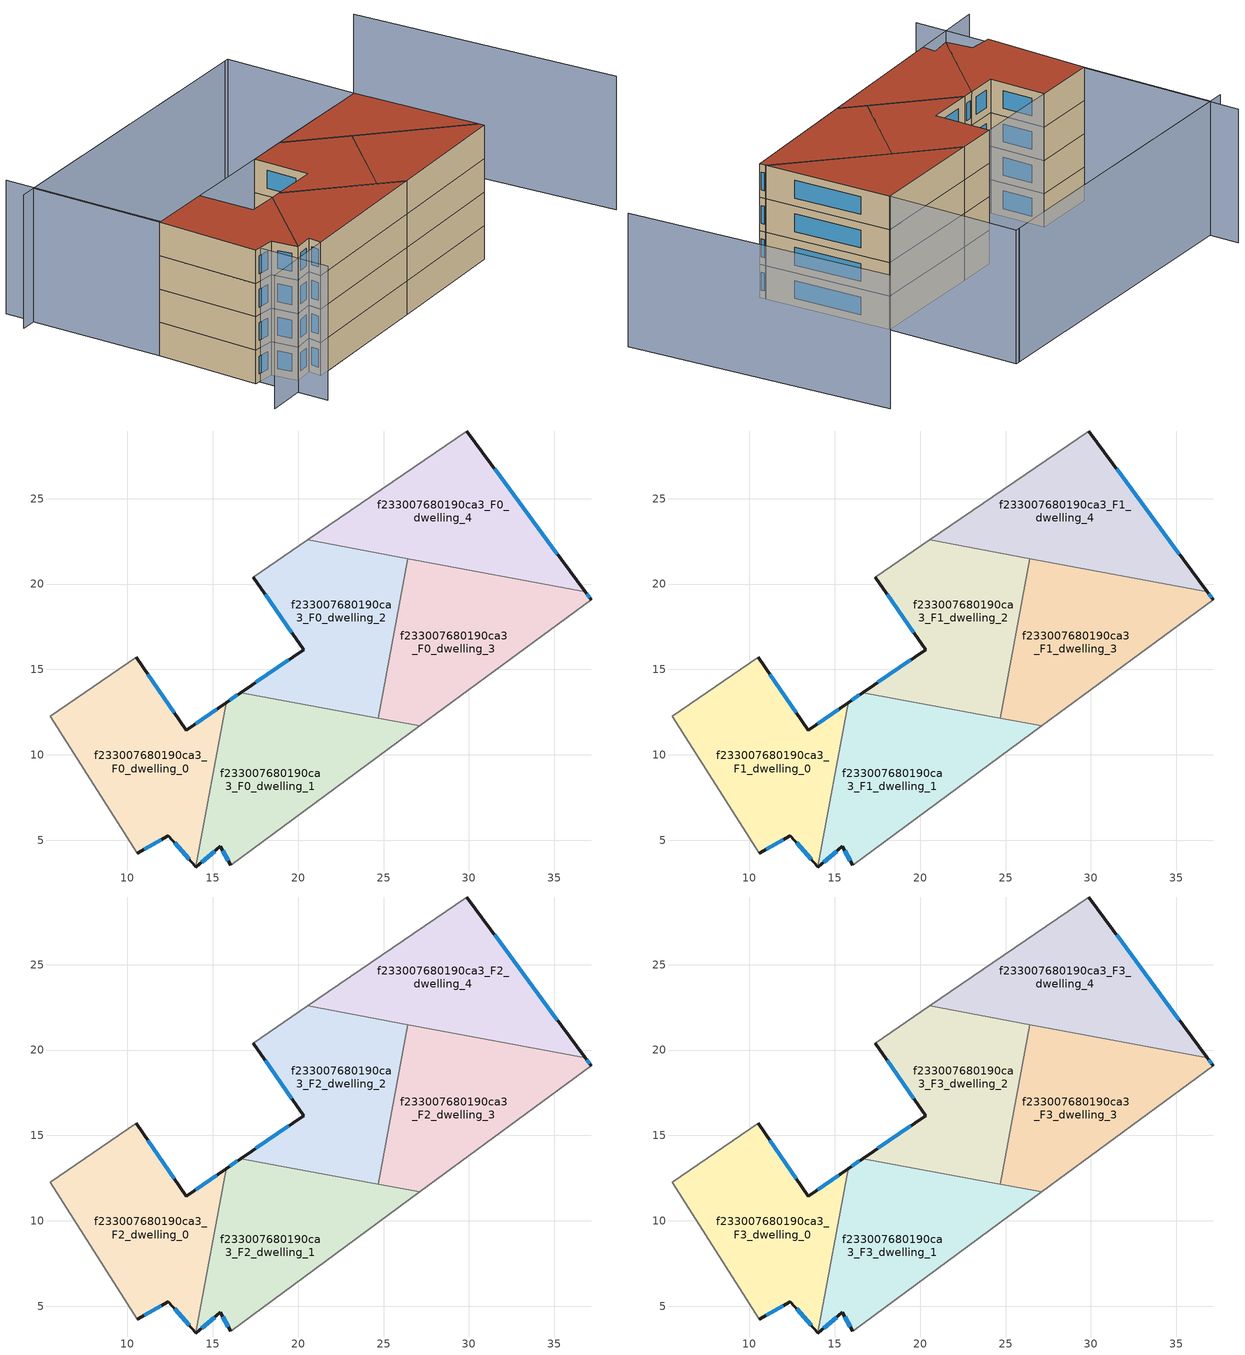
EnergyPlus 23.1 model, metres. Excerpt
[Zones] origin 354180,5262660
f233007680190ca3_F0_dwelling_0
 floor ground (EU_floor_Construction): 15.78,13.05 13.99,3.46 12.4,5.28 10.57,4.23 5.49,12.27 10.52,15.71 13.45,11.46 z0
 wall outside (EU_wall_Construction): 15.78,13.05 13.45,11.46 10.52,15.71 / 10.57,4.23 12.4,5.28 13.99,3.46 z0:3
 wall adiabatic (EU_wall_Construction): 10.52,15.71 5.49,12.27 10.57,4.23 z0:3
 wall to f233007680190ca3_F0_dwelling_1 (EU_wall_Construction): 13.99,3.46 15.78,13.05 z0:3
 window (EU_Window_Construction): 12.76,12.46 11.2,14.71 / 15.23,12.68 13.99,11.83 / 12.78,4.85 13.62,3.88 / 11,4.48 11.97,5.03 z0.7:2.3
f233007680190ca3_F0_dwelling_1
 floor ground (EU_floor_Construction): 27.12,11.7 16.04,3.54 15.45,4.66 14.01,3.44 13.99,3.46 15.78,13.05 16.65,13.65 z0
 wall outside (EU_wall_Construction): 13.99,3.46 14.01,3.44 15.45,4.66 16.04,3.54 / 16.65,13.65 15.78,13.05 z0:3
 wall adiabatic (EU_wall_Construction): 16.04,3.54 27.12,11.7 z0:3
 wall to f233007680190ca3_F0_dwelling_2 (EU_wall_Construction): 24.68,12.16 16.65,13.65 z0:3
 wall to f233007680190ca3_F0_dwelling_3 (EU_wall_Construction): 27.12,11.7 24.68,12.16 z0:3
 window (EU_Window_Construction): 15.59,4.4 15.9,3.8 / 14.34,3.72 15.11,4.37 / 16.45,13.51 15.99,13.19 z0.7:2.3
f233007680190ca3_F0_dwelling_2
 floor ground (EU_floor_Construction): 26.42,21.49 24.68,12.16 16.65,13.65 20.31,16.16 17.38,20.41 20.55,22.58 z0
 wall outside (EU_wall_Construction): 17.38,20.41 20.31,16.16 16.65,13.65 z0:3
 wall adiabatic (EU_wall_Construction): 20.55,22.58 17.38,20.41 z0:3
 wall to f233007680190ca3_F0_dwelling_3 (EU_wall_Construction): 24.68,12.16 26.42,21.49 z0:3
 wall to f233007680190ca3_F0_dwelling_4 (EU_wall_Construction): 26.42,21.49 20.55,22.58 z0:3
 window (EU_Window_Construction): 18.07,19.41 19.63,17.15 / 19.45,15.57 17.51,14.24 z0.7:2.3
f233007680190ca3_F0_dwelling_3
 floor ground (EU_floor_Construction): 36.81,19.55 37.15,19.08 27.12,11.7 24.68,12.16 26.42,21.49 z0
 wall outside (EU_wall_Construction): 37.15,19.08 36.81,19.55 z0:3
 wall adiabatic (EU_wall_Construction): 27.12,11.7 37.15,19.08 z0:3
 wall to f233007680190ca3_F0_dwelling_4 (EU_wall_Construction): 36.81,19.55 26.42,21.49 z0:3
 window (EU_Window_Construction): 37.07,19.19 36.89,19.44 z0.7:2.3
f233007680190ca3_F0_dwelling_4
 floor ground (EU_floor_Construction): 29.86,28.96 36.81,19.55 20.55,22.58 z0
 wall outside (EU_wall_Construction): 36.81,19.55 29.86,28.96 z0:3
 wall adiabatic (EU_wall_Construction): 29.86,28.96 20.55,22.58 z0:3
 window (EU_Window_Construction): 35.18,21.76 31.5,26.75 z0.7:2.3
f233007680190ca3_F1_dwelling_0
 floor to f233007680190ca3_F0_dwelling_0 (EU_floor_Construction): 15.78,13.05 13.99,3.46 12.4,5.28 10.57,4.23 5.49,12.27 10.51,15.71 13.45,11.46 z3
 wall outside (EU_wall_Construction): 15.78,13.05 13.45,11.46 10.52,15.71 / 10.57,4.23 12.4,5.28 13.99,3.46 z3:6
 wall adiabatic (EU_wall_Construction): 10.52,15.71 5.49,12.27 10.57,4.23 z3:6
 wall to f233007680190ca3_F1_dwelling_1 (EU_wall_Construction): 13.99,3.46 15.78,13.05 z3:6
 window (EU_Window_Construction): 12.76,12.46 11.2,14.71 / 15.23,12.68 13.99,11.83 / 12.78,4.85 13.62,3.88 / 11,4.48 11.97,5.03 z3.7:5.3
f233007680190ca3_F1_dwelling_1
 floor to f233007680190ca3_F0_dwelling_1 (EU_floor_Construction): 27.12,11.7 16.04,3.54 15.45,4.66 14.01,3.44 13.99,3.46 15.78,13.05 16.65,13.65 z3
 wall outside (EU_wall_Construction): 13.99,3.46 14.01,3.44 15.45,4.66 16.04,3.54 / 16.65,13.65 15.78,13.05 z3:6
 wall adiabatic (EU_wall_Construction): 16.04,3.54 27.12,11.7 z3:6
 wall to f233007680190ca3_F1_dwelling_2 (EU_wall_Construction): 24.68,12.16 16.65,13.65 z3:6
 wall to f233007680190ca3_F1_dwelling_3 (EU_wall_Construction): 27.12,11.7 24.68,12.16 z3:6
 window (EU_Window_Construction): 15.59,4.4 15.9,3.8 / 14.34,3.72 15.11,4.37 / 16.45,13.51 15.99,13.19 z3.7:5.3
f233007680190ca3_F1_dwelling_2
 floor to f233007680190ca3_F0_dwelling_2 (EU_floor_Construction): 26.42,21.49 24.68,12.16 16.65,13.65 20.31,16.16 17.38,20.41 20.55,22.58 z3
 wall outside (EU_wall_Construction): 17.38,20.41 20.31,16.16 16.65,13.65 z3:6
 wall adiabatic (EU_wall_Construction): 20.55,22.58 17.38,20.41 z3:6
 wall to f233007680190ca3_F1_dwelling_3 (EU_wall_Construction): 24.68,12.16 26.42,21.49 z3:6
 wall to f233007680190ca3_F1_dwelling_4 (EU_wall_Construction): 26.42,21.49 20.55,22.58 z3:6
 window (EU_Window_Construction): 18.07,19.41 19.63,17.15 / 19.45,15.57 17.51,14.24 z3.7:5.3
f233007680190ca3_F1_dwelling_3
 floor to f233007680190ca3_F0_dwelling_3 (EU_floor_Construction): 36.81,19.55 37.15,19.08 27.12,11.7 24.68,12.16 26.42,21.49 z3
 wall outside (EU_wall_Construction): 37.15,19.08 36.81,19.55 z3:6
 wall adiabatic (EU_wall_Construction): 27.12,11.7 37.15,19.08 z3:6
 wall to f233007680190ca3_F1_dwelling_4 (EU_wall_Construction): 36.81,19.55 26.42,21.49 z3:6
 window (EU_Window_Construction): 37.07,19.19 36.89,19.44 z3.7:5.3
f233007680190ca3_F1_dwelling_4
 floor to f233007680190ca3_F0_dwelling_4 (EU_floor_Construction): 29.86,28.96 36.81,19.55 20.55,22.58 z3
 wall outside (EU_wall_Construction): 36.81,19.55 29.86,28.96 z3:6
 wall adiabatic (EU_wall_Construction): 29.86,28.96 20.55,22.58 z3:6
 window (EU_Window_Construction): 35.18,21.76 31.5,26.75 z3.7:5.3
f233007680190ca3_F2_dwelling_0
 floor to f233007680190ca3_F1_dwelling_0 (EU_floor_Construction): 15.78,13.05 13.99,3.46 12.4,5.28 10.57,4.23 5.49,12.27 10.51,15.71 13.45,11.46 z6
 wall outside (EU_wall_Construction): 15.78,13.05 13.45,11.46 10.52,15.71 / 10.57,4.23 12.4,5.28 13.99,3.46 z6:9
 wall adiabatic (EU_wall_Construction): 10.52,15.71 5.49,12.27 10.57,4.23 z6:9
 wall to f233007680190ca3_F2_dwelling_1 (EU_wall_Construction): 13.99,3.46 15.78,13.05 z6:9
 window (EU_Window_Construction): 12.76,12.46 11.2,14.71 / 15.23,12.68 13.99,11.83 / 12.78,4.85 13.62,3.88 / 11,4.48 11.97,5.03 z6.7:8.3
f233007680190ca3_F2_dwelling_1
 floor to f233007680190ca3_F1_dwelling_1 (EU_floor_Construction): 27.12,11.7 16.04,3.54 15.45,4.66 14.01,3.44 13.99,3.46 15.78,13.05 16.65,13.65 z6
 wall outside (EU_wall_Construction): 13.99,3.46 14.01,3.44 15.45,4.66 16.04,3.54 / 16.65,13.65 15.78,13.05 z6:9
 wall adiabatic (EU_wall_Construction): 16.04,3.54 27.12,11.7 z6:9
 wall to f233007680190ca3_F2_dwelling_2 (EU_wall_Construction): 24.68,12.16 16.65,13.65 z6:9
 wall to f233007680190ca3_F2_dwelling_3 (EU_wall_Construction): 27.12,11.7 24.68,12.16 z6:9
 window (EU_Window_Construction): 15.59,4.4 15.9,3.8 / 14.34,3.72 15.11,4.37 / 16.45,13.51 15.99,13.19 z6.7:8.3
f233007680190ca3_F2_dwelling_2
 floor to f233007680190ca3_F1_dwelling_2 (EU_floor_Construction): 26.42,21.49 24.68,12.16 16.65,13.65 20.31,16.16 17.38,20.41 20.55,22.58 z6
 wall outside (EU_wall_Construction): 17.38,20.41 20.31,16.16 16.65,13.65 z6:9
 wall adiabatic (EU_wall_Construction): 20.55,22.58 17.38,20.41 z6:9
 wall to f233007680190ca3_F2_dwelling_3 (EU_wall_Construction): 24.68,12.16 26.42,21.49 z6:9
 wall to f233007680190ca3_F2_dwelling_4 (EU_wall_Construction): 26.42,21.49 20.55,22.58 z6:9
 window (EU_Window_Construction): 18.07,19.41 19.63,17.15 / 19.45,15.57 17.51,14.24 z6.7:8.3
f233007680190ca3_F2_dwelling_3
 floor to f233007680190ca3_F1_dwelling_3 (EU_floor_Construction): 36.81,19.55 37.15,19.08 27.12,11.7 24.68,12.16 26.42,21.49 z6
 wall outside (EU_wall_Construction): 37.15,19.08 36.81,19.55 z6:9
 wall adiabatic (EU_wall_Construction): 27.12,11.7 37.15,19.08 z6:9
 wall to f233007680190ca3_F2_dwelling_4 (EU_wall_Construction): 36.81,19.55 26.42,21.49 z6:9
 window (EU_Window_Construction): 37.07,19.19 36.89,19.44 z6.7:8.3
f233007680190ca3_F2_dwelling_4
 floor to f233007680190ca3_F1_dwelling_4 (EU_floor_Construction): 29.86,28.96 36.81,19.55 20.55,22.58 z6
 wall outside (EU_wall_Construction): 36.81,19.55 29.86,28.96 z6:9
 wall adiabatic (EU_wall_Construction): 29.86,28.96 20.55,22.58 z6:9
 window (EU_Window_Construction): 35.18,21.76 31.5,26.75 z6.7:8.3
f233007680190ca3_F3_dwelling_0
 floor to f233007680190ca3_F2_dwelling_0 (EU_floor_Construction): 15.78,13.05 13.99,3.46 12.4,5.28 10.57,4.23 5.49,12.27 10.51,15.71 13.45,11.46 z9
 wall outside (EU_wall_Construction): 15.78,13.05 13.45,11.46 10.52,15.71 / 10.57,4.23 12.4,5.28 13.99,3.46 z9:12
 wall adiabatic (EU_wall_Construction): 10.52,15.71 5.49,12.27 10.57,4.23 z9:12
 wall to f233007680190ca3_F3_dwelling_1 (EU_wall_Construction): 13.99,3.46 15.78,13.05 z9:12
 window (EU_Window_Construction): 12.76,12.46 11.2,14.71 / 15.23,12.68 13.99,11.83 / 12.78,4.85 13.62,3.88 / 11,4.48 11.97,5.03 z9.7:11.3
 roof outside (EU_roof_Construction): 13.99,3.46 15.78,13.05 13.45,11.46 10.52,15.71 5.49,12.27 10.57,4.23 12.4,5.28 z12
f233007680190ca3_F3_dwelling_1
 floor to f233007680190ca3_F2_dwelling_1 (EU_floor_Construction): 27.12,11.7 16.04,3.54 15.45,4.66 14.01,3.44 13.99,3.46 15.78,13.05 16.65,13.65 z9
 wall outside (EU_wall_Construction): 13.99,3.46 14.01,3.44 15.45,4.66 16.04,3.54 / 16.65,13.65 15.78,13.05 z9:12
 wall adiabatic (EU_wall_Construction): 16.04,3.54 27.12,11.7 z9:12
 wall to f233007680190ca3_F3_dwelling_2 (EU_wall_Construction): 24.68,12.16 16.65,13.65 z9:12
 wall to f233007680190ca3_F3_dwelling_3 (EU_wall_Construction): 27.12,11.7 24.68,12.16 z9:12
 window (EU_Window_Construction): 15.59,4.4 15.9,3.8 / 14.34,3.72 15.11,4.37 / 16.45,13.51 15.99,13.19 z9.7:11.3
 roof outside (EU_roof_Construction): 27.12,11.7 16.65,13.65 15.78,13.05 13.99,3.46 14.01,3.44 15.45,4.66 16.04,3.54 z12
f233007680190ca3_F3_dwelling_2
 floor to f233007680190ca3_F2_dwelling_2 (EU_floor_Construction): 26.42,21.49 24.68,12.16 16.65,13.65 20.31,16.16 17.38,20.41 20.55,22.58 z9
 wall outside (EU_wall_Construction): 17.38,20.41 20.31,16.16 16.65,13.65 z9:12
 wall adiabatic (EU_wall_Construction): 20.55,22.58 17.38,20.41 z9:12
 wall to f233007680190ca3_F3_dwelling_3 (EU_wall_Construction): 24.68,12.16 26.42,21.49 z9:12
 wall to f233007680190ca3_F3_dwelling_4 (EU_wall_Construction): 26.42,21.49 20.55,22.58 z9:12
 window (EU_Window_Construction): 18.07,19.41 19.63,17.15 / 19.45,15.57 17.51,14.24 z9.7:11.3
 roof outside (EU_roof_Construction): 24.68,12.16 26.42,21.49 20.55,22.58 17.38,20.41 20.31,16.16 16.65,13.65 z12
f233007680190ca3_F3_dwelling_3
 floor to f233007680190ca3_F2_dwelling_3 (EU_floor_Construction): 36.81,19.55 37.15,19.08 27.12,11.7 24.68,12.16 26.42,21.49 z9
 wall outside (EU_wall_Construction): 37.15,19.08 36.81,19.55 z9:12
 wall adiabatic (EU_wall_Construction): 27.12,11.7 37.15,19.08 z9:12
 wall to f233007680190ca3_F3_dwelling_4 (EU_wall_Construction): 36.81,19.55 26.42,21.49 z9:12
 window (EU_Window_Construction): 37.07,19.19 36.89,19.44 z9.7:11.3
 roof outside (EU_roof_Construction): 37.15,19.08 36.81,19.55 26.42,21.49 24.68,12.16 27.12,11.7 z12
f233007680190ca3_F3_dwelling_4
 floor to f233007680190ca3_F2_dwelling_4 (EU_floor_Construction): 29.86,28.96 36.81,19.55 20.55,22.58 z9
 wall outside (EU_wall_Construction): 36.81,19.55 29.86,28.96 z9:12
 wall adiabatic (EU_wall_Construction): 29.86,28.96 20.55,22.58 z9:12
 window (EU_Window_Construction): 35.18,21.76 31.5,26.75 z9.7:11.3
 roof outside (EU_roof_Construction): 36.81,19.55 29.86,28.96 20.55,22.58 z12
shading: -2.81,24.65 14.72,-0.95 / 22.61,38.79 -2.61,21.48 / 10.09,-0.83 37.15,19.08 / 50.74,23.63 35.82,43.03 / 29.86,28.96 5.49,12.26 / 5.49,12.26 -1.41,22.34 / -1.41,22.34 22.96,39.04 / 22.96,39.04 29.86,28.96 z0:12
[Building]
EU S2 Campaign: North Axis=0; Terrain=City; Solar Distribution=FullExterior
[Site:Location]
Budapest.Ferenc.Liszt.Intl.AP: Latitude=47.437; Longitude=19.256; Time Zone=1; Elevation=185
[SizingPeriod:WeatherFileDays]
AnnualSizingPeriod: Begin Month=1; Begin Day of Month=1; End Month=12; End Day of Month=31; Day of Week for Start Day=Monday; Use Weather File Daylight Saving Period=No; Use Weather File Rain and Snow Indicators=No
[MATERIAL]
EU_InternalMass_Material: Roughness=MediumRough; Thickness=0.1; Conductivity=1; Density=1800; Specific Heat=900; Thermal Absorptance=0.9; Solar Absorptance=0.7; Visible Absorptance=0.7
[MATERIAL:NOMASS] Roughness=MediumRough; Thermal Absorptance=0.9; Solar Absorptance=0.7; Visible Absorptance=0.7
Name | Thermal Resistance
EU_wall_NoMass | 0.832559
EU_roof_NoMass | 1.39638
EU_floor_NoMass | 0.872794
[WINDOWMATERIAL:SIMPLEGLAZINGSYSTEM]
EU_Window_SimpleGlazing: UFactor=2.79869; Solar Heat Gain Coefficient=0.75; Visible Transmittance=0.75
[CONSTRUCTION]
EU_wall_Construction: EU_wall_NoMass
EU_roof_Construction: EU_roof_NoMass
EU_floor_Construction: EU_floor_NoMass
EU_Window_Construction: EU_Window_SimpleGlazing
EU_InternalMass_Construction: EU_InternalMass_Material
[ZONE] Type=1; Multiplier=1; Ceiling Height=autocalculate; Floor Area=autocalculate; Part of Total Floor Area=Yes
Name | Volume
f233007680190ca3_F0_dwelling_0 | 199.141
f233007680190ca3_F1_dwelling_0; f233007680190ca3_F2_dwelling_0; f233007680190ca3_F3_dwelling_0 | 199.142
f233007680190ca3_F0_dwelling_1; f233007680190ca3_F1_dwelling_1; f233007680190ca3_F2_dwelling_1; f233007680190ca3_F3_dwelling_1 | 199.109
f233007680190ca3_F0_dwelling_2; f233007680190ca3_F1_dwelling_2; f233007680190ca3_F2_dwelling_2; f233007680190ca3_F3_dwelling_2 | 196.672
f233007680190ca3_F0_dwelling_3; f233007680190ca3_F1_dwelling_3; f233007680190ca3_F2_dwelling_3; f233007680190ca3_F3_dwelling_3 | 196.677
f233007680190ca3_F0_dwelling_4 | 197.917
f233007680190ca3_F1_dwelling_4; f233007680190ca3_F2_dwelling_4; f233007680190ca3_F3_dwelling_4 | 197.918
[INTERNALMASS] Construction=EU_InternalMass_Construction
Name | Zone or ZoneList | Surface Area
f233007680190ca3_F0_dwelling_0_EU_InternalMass | f233007680190ca3_F0_dwelling_0 | 66.3827
f233007680190ca3_F0_dwelling_1_EU_InternalMass | f233007680190ca3_F0_dwelling_1 | 66.3729
f233007680190ca3_F0_dwelling_2_EU_InternalMass | f233007680190ca3_F0_dwelling_2 | 65.5572
f233007680190ca3_F0_dwelling_3_EU_InternalMass | f233007680190ca3_F0_dwelling_3 | 65.5566
f233007680190ca3_F0_dwelling_4_EU_InternalMass | f233007680190ca3_F0_dwelling_4 | 65.9724
f233007680190ca3_F1_dwelling_0_EU_InternalMass | f233007680190ca3_F1_dwelling_0 | 66.3827
f233007680190ca3_F1_dwelling_1_EU_InternalMass | f233007680190ca3_F1_dwelling_1 | 66.3729
f233007680190ca3_F1_dwelling_2_EU_InternalMass | f233007680190ca3_F1_dwelling_2 | 65.5572
f233007680190ca3_F1_dwelling_3_EU_InternalMass | f233007680190ca3_F1_dwelling_3 | 65.5566
f233007680190ca3_F1_dwelling_4_EU_InternalMass | f233007680190ca3_F1_dwelling_4 | 65.9724
f233007680190ca3_F2_dwelling_0_EU_InternalMass | f233007680190ca3_F2_dwelling_0 | 66.3827
f233007680190ca3_F2_dwelling_1_EU_InternalMass | f233007680190ca3_F2_dwelling_1 | 66.3729
f233007680190ca3_F2_dwelling_2_EU_InternalMass | f233007680190ca3_F2_dwelling_2 | 65.5572
f233007680190ca3_F2_dwelling_3_EU_InternalMass | f233007680190ca3_F2_dwelling_3 | 65.5566
f233007680190ca3_F2_dwelling_4_EU_InternalMass | f233007680190ca3_F2_dwelling_4 | 65.9724
f233007680190ca3_F3_dwelling_0_EU_InternalMass | f233007680190ca3_F3_dwelling_0 | 66.3827
f233007680190ca3_F3_dwelling_1_EU_InternalMass | f233007680190ca3_F3_dwelling_1 | 66.3729
f233007680190ca3_F3_dwelling_2_EU_InternalMass | f233007680190ca3_F3_dwelling_2 | 65.5572
f233007680190ca3_F3_dwelling_3_EU_InternalMass | f233007680190ca3_F3_dwelling_3 | 65.5566
f233007680190ca3_F3_dwelling_4_EU_InternalMass | f233007680190ca3_F3_dwelling_4 | 65.9724
[OTHEREQUIPMENT] Fuel Type=Electricity; Design Level Calculation Method=Watts/Area; Power per Zone Floor Area=1; Fraction Latent=0; Fraction Radiant=0; Fraction Lost=0; Carbon Dioxide Generation Rate=0; EndUse Subcategory=EU_Step8_InternalGains
Name | Zone or ZoneList or Space or SpaceList | Schedule
EU_Step8_InternalGain_f233007680190ca3_F0_dwelling_0_f000 | f233007680190ca3_F0_dwelling_0 | EU_Step8_GainSchedule_f233007680190ca3_F0_dwelling_0_f000
EU_Step8_InternalGain_f233007680190ca3_F0_dwelling_1_f000 | f233007680190ca3_F0_dwelling_1 | EU_Step8_GainSchedule_f233007680190ca3_F0_dwelling_1_f000
EU_Step8_InternalGain_f233007680190ca3_F0_dwelling_2_f000 | f233007680190ca3_F0_dwelling_2 | EU_Step8_GainSchedule_f233007680190ca3_F0_dwelling_2_f000
EU_Step8_InternalGain_f233007680190ca3_F0_dwelling_3_f000 | f233007680190ca3_F0_dwelling_3 | EU_Step8_GainSchedule_f233007680190ca3_F0_dwelling_3_f000
EU_Step8_InternalGain_f233007680190ca3_F0_dwelling_4_f000 | f233007680190ca3_F0_dwelling_4 | EU_Step8_GainSchedule_f233007680190ca3_F0_dwelling_4_f000
EU_Step8_InternalGain_f233007680190ca3_F1_dwelling_0_f000 | f233007680190ca3_F1_dwelling_0 | EU_Step8_GainSchedule_f233007680190ca3_F1_dwelling_0_f000
EU_Step8_InternalGain_f233007680190ca3_F1_dwelling_1_f000 | f233007680190ca3_F1_dwelling_1 | EU_Step8_GainSchedule_f233007680190ca3_F1_dwelling_1_f000
EU_Step8_InternalGain_f233007680190ca3_F1_dwelling_2_f000 | f233007680190ca3_F1_dwelling_2 | EU_Step8_GainSchedule_f233007680190ca3_F1_dwelling_2_f000
EU_Step8_InternalGain_f233007680190ca3_F1_dwelling_3_f000 | f233007680190ca3_F1_dwelling_3 | EU_Step8_GainSchedule_f233007680190ca3_F1_dwelling_3_f000
EU_Step8_InternalGain_f233007680190ca3_F1_dwelling_4_f000 | f233007680190ca3_F1_dwelling_4 | EU_Step8_GainSchedule_f233007680190ca3_F1_dwelling_4_f000
EU_Step8_InternalGain_f233007680190ca3_F2_dwelling_0_f000 | f233007680190ca3_F2_dwelling_0 | EU_Step8_GainSchedule_f233007680190ca3_F2_dwelling_0_f000
EU_Step8_InternalGain_f233007680190ca3_F2_dwelling_1_f000 | f233007680190ca3_F2_dwelling_1 | EU_Step8_GainSchedule_f233007680190ca3_F2_dwelling_1_f000
EU_Step8_InternalGain_f233007680190ca3_F2_dwelling_2_f000 | f233007680190ca3_F2_dwelling_2 | EU_Step8_GainSchedule_f233007680190ca3_F2_dwelling_2_f000
EU_Step8_InternalGain_f233007680190ca3_F2_dwelling_3_f000 | f233007680190ca3_F2_dwelling_3 | EU_Step8_GainSchedule_f233007680190ca3_F2_dwelling_3_f000
EU_Step8_InternalGain_f233007680190ca3_F2_dwelling_4_f000 | f233007680190ca3_F2_dwelling_4 | EU_Step8_GainSchedule_f233007680190ca3_F2_dwelling_4_f000
EU_Step8_InternalGain_f233007680190ca3_F3_dwelling_0_f000 | f233007680190ca3_F3_dwelling_0 | EU_Step8_GainSchedule_f233007680190ca3_F3_dwelling_0_f000
EU_Step8_InternalGain_f233007680190ca3_F3_dwelling_1_f000 | f233007680190ca3_F3_dwelling_1 | EU_Step8_GainSchedule_f233007680190ca3_F3_dwelling_1_f000
EU_Step8_InternalGain_f233007680190ca3_F3_dwelling_2_f000 | f233007680190ca3_F3_dwelling_2 | EU_Step8_GainSchedule_f233007680190ca3_F3_dwelling_2_f000
EU_Step8_InternalGain_f233007680190ca3_F3_dwelling_3_f000 | f233007680190ca3_F3_dwelling_3 | EU_Step8_GainSchedule_f233007680190ca3_F3_dwelling_3_f000
EU_Step8_InternalGain_f233007680190ca3_F3_dwelling_4_f000 | f233007680190ca3_F3_dwelling_4 | EU_Step8_GainSchedule_f233007680190ca3_F3_dwelling_4_f000
[ZONEVENTILATION:DESIGNFLOWRATE] Schedule=EU_AlwaysOn; Design Flow Rate Calculation Method=AirChanges/Hour; Air Changes per Hour=0.475469; Ventilation Type=Natural; Fan Pressure Rise=0; Fan Total Efficiency=1; Constant Term Coefficient=1; Temperature Term Coefficient=0; Velocity Term Coefficient=0; Velocity Squared Term Coefficient=0; Minimum Indoor Temperature=-100; Maximum Indoor Temperature=100; Delta Temperature=-100; Minimum Outdoor Temperature=-100; Maximum Outdoor Temperature=100; Maximum Wind Speed=40
Name | Zone or ZoneList or Space or SpaceList
EU_ConstantAir_f233007680190ca3_F0_dwelling_0 | f233007680190ca3_F0_dwelling_0
EU_ConstantAir_f233007680190ca3_F0_dwelling_1 | f233007680190ca3_F0_dwelling_1
EU_ConstantAir_f233007680190ca3_F0_dwelling_2 | f233007680190ca3_F0_dwelling_2
EU_ConstantAir_f233007680190ca3_F0_dwelling_3 | f233007680190ca3_F0_dwelling_3
EU_ConstantAir_f233007680190ca3_F0_dwelling_4 | f233007680190ca3_F0_dwelling_4
EU_ConstantAir_f233007680190ca3_F1_dwelling_0 | f233007680190ca3_F1_dwelling_0
EU_ConstantAir_f233007680190ca3_F1_dwelling_1 | f233007680190ca3_F1_dwelling_1
EU_ConstantAir_f233007680190ca3_F1_dwelling_2 | f233007680190ca3_F1_dwelling_2
EU_ConstantAir_f233007680190ca3_F1_dwelling_3 | f233007680190ca3_F1_dwelling_3
EU_ConstantAir_f233007680190ca3_F1_dwelling_4 | f233007680190ca3_F1_dwelling_4
EU_ConstantAir_f233007680190ca3_F2_dwelling_0 | f233007680190ca3_F2_dwelling_0
EU_ConstantAir_f233007680190ca3_F2_dwelling_1 | f233007680190ca3_F2_dwelling_1
EU_ConstantAir_f233007680190ca3_F2_dwelling_2 | f233007680190ca3_F2_dwelling_2
EU_ConstantAir_f233007680190ca3_F2_dwelling_3 | f233007680190ca3_F2_dwelling_3
EU_ConstantAir_f233007680190ca3_F2_dwelling_4 | f233007680190ca3_F2_dwelling_4
EU_ConstantAir_f233007680190ca3_F3_dwelling_0 | f233007680190ca3_F3_dwelling_0
EU_ConstantAir_f233007680190ca3_F3_dwelling_1 | f233007680190ca3_F3_dwelling_1
EU_ConstantAir_f233007680190ca3_F3_dwelling_2 | f233007680190ca3_F3_dwelling_2
EU_ConstantAir_f233007680190ca3_F3_dwelling_3 | f233007680190ca3_F3_dwelling_3
EU_ConstantAir_f233007680190ca3_F3_dwelling_4 | f233007680190ca3_F3_dwelling_4
[HVACTEMPLATE:THERMOSTAT] Constant Heating Setpoint=20; Constant Cooling Setpoint=50
EU_HeatOnly_f233007680190ca3_F0_dwelling_0; EU_HeatOnly_f233007680190ca3_F0_dwelling_1; EU_HeatOnly_f233007680190ca3_F0_dwelling_2; EU_HeatOnly_f233007680190ca3_F0_dwelling_3; EU_HeatOnly_f233007680190ca3_F0_dwelling_4; EU_HeatOnly_f233007680190ca3_F1_dwelling_0; EU_HeatOnly_f233007680190ca3_F1_dwelling_1; EU_HeatOnly_f233007680190ca3_F1_dwelling_2; EU_HeatOnly_f233007680190ca3_F1_dwelling_3; EU_HeatOnly_f233007680190ca3_F1_dwelling_4; EU_HeatOnly_f233007680190ca3_F2_dwelling_0; EU_HeatOnly_f233007680190ca3_F2_dwelling_1; EU_HeatOnly_f233007680190ca3_F2_dwelling_2; EU_HeatOnly_f233007680190ca3_F2_dwelling_3; EU_HeatOnly_f233007680190ca3_F2_dwelling_4; EU_HeatOnly_f233007680190ca3_F3_dwelling_0; EU_HeatOnly_f233007680190ca3_F3_dwelling_1; EU_HeatOnly_f233007680190ca3_F3_dwelling_2; EU_HeatOnly_f233007680190ca3_F3_dwelling_3; EU_HeatOnly_f233007680190ca3_F3_dwelling_4
[HVACTEMPLATE:ZONE:IDEALLOADSAIRSYSTEM] System Availability Schedule=EU_AlwaysOn; Maximum Heating Supply Air Temperature=50; Minimum Cooling Supply Air Temperature=13; Maximum Heating Supply Air Humidity Ratio=0.0156; Minimum Cooling Supply Air Humidity Ratio=0.0077; Heating Limit=NoLimit; Cooling Limit=NoLimit; Heating Availability Schedule=EU_AlwaysOn; Cooling Availability Schedule=EU_CoolingOff; Dehumidification Control Type=ConstantSensibleHeatRatio; Cooling Sensible Heat Ratio=0.7; Dehumidification Setpoint=60; Humidification Control Type=None; Humidification Setpoint=30; Outdoor Air Method=None; Outdoor Air Flow Rate per Person=0.00944; Outdoor Air Flow Rate per Zone Floor Area=0; Outdoor Air Flow Rate per Zone=0; Demand Controlled Ventilation Type=None; Outdoor Air Economizer Type=NoEconomizer; Heat Recovery Type=None; Sensible Heat Recovery Effectiveness=0.7; Latent Heat Recovery Effectiveness=0.65
Name | Template Thermostat
f233007680190ca3_F0_dwelling_0 | EU_HeatOnly_f233007680190ca3_F0_dwelling_0
f233007680190ca3_F0_dwelling_1 | EU_HeatOnly_f233007680190ca3_F0_dwelling_1
f233007680190ca3_F0_dwelling_2 | EU_HeatOnly_f233007680190ca3_F0_dwelling_2
f233007680190ca3_F0_dwelling_3 | EU_HeatOnly_f233007680190ca3_F0_dwelling_3
f233007680190ca3_F0_dwelling_4 | EU_HeatOnly_f233007680190ca3_F0_dwelling_4
f233007680190ca3_F1_dwelling_0 | EU_HeatOnly_f233007680190ca3_F1_dwelling_0
f233007680190ca3_F1_dwelling_1 | EU_HeatOnly_f233007680190ca3_F1_dwelling_1
f233007680190ca3_F1_dwelling_2 | EU_HeatOnly_f233007680190ca3_F1_dwelling_2
f233007680190ca3_F1_dwelling_3 | EU_HeatOnly_f233007680190ca3_F1_dwelling_3
f233007680190ca3_F1_dwelling_4 | EU_HeatOnly_f233007680190ca3_F1_dwelling_4
f233007680190ca3_F2_dwelling_0 | EU_HeatOnly_f233007680190ca3_F2_dwelling_0
f233007680190ca3_F2_dwelling_1 | EU_HeatOnly_f233007680190ca3_F2_dwelling_1
f233007680190ca3_F2_dwelling_2 | EU_HeatOnly_f233007680190ca3_F2_dwelling_2
f233007680190ca3_F2_dwelling_3 | EU_HeatOnly_f233007680190ca3_F2_dwelling_3
f233007680190ca3_F2_dwelling_4 | EU_HeatOnly_f233007680190ca3_F2_dwelling_4
f233007680190ca3_F3_dwelling_0 | EU_HeatOnly_f233007680190ca3_F3_dwelling_0
f233007680190ca3_F3_dwelling_1 | EU_HeatOnly_f233007680190ca3_F3_dwelling_1
f233007680190ca3_F3_dwelling_2 | EU_HeatOnly_f233007680190ca3_F3_dwelling_2
f233007680190ca3_F3_dwelling_3 | EU_HeatOnly_f233007680190ca3_F3_dwelling_3
f233007680190ca3_F3_dwelling_4 | EU_HeatOnly_f233007680190ca3_F3_dwelling_4
[SIZING:ZONE] Zone Cooling Design Supply Air Temperature Input Method=SupplyAirTemperature; Zone Cooling Design Supply Air Temperature=13; Zone Heating Design Supply Air Temperature Input Method=SupplyAirTemperature; Zone Heating Design Supply Air Temperature=50; Zone Cooling Design Supply Air Humidity Ratio=0.008; Zone Heating Design Supply Air Humidity Ratio=0.008; Cooling Design Air Flow Method=DesignDay; Cooling Design Air Flow Rate=0; Cooling Minimum Air Flow per Zone Floor Area=0.000762; Cooling Minimum Air Flow=0; Cooling Minimum Air Flow Fraction=0.2; Heating Design Air Flow Method=DesignDay; Heating Design Air Flow Rate=0; Heating Maximum Air Flow per Zone Floor Area=0.002032; Heating Maximum Air Flow=0.141576; Heating Maximum Air Flow Fraction=0.3; Account for Dedicated Outdoor Air System=No; Dedicated Outdoor Air System Control Strategy=NeutralSupplyAir; Dedicated Outdoor Air Low Setpoint Temperature for Design=autosize; Dedicated Outdoor Air High Setpoint Temperature for Design=autosize; Zone Load Sizing Method=Sensible Load Only No Latent Load; Zone Latent Cooling Design Supply Air Humidity Ratio Input Method=HumidityRatioDifference; Zone Cooling Design Supply Air Humidity Ratio Difference=0.005; Zone Latent Heating Design Supply Air Humidity Ratio Input Method=HumidityRatioDifference; Zone Humidification Design Supply Air Humidity Ratio Difference=0.005
f233007680190ca3_F0_dwelling_0; f233007680190ca3_F0_dwelling_1; f233007680190ca3_F0_dwelling_2; f233007680190ca3_F0_dwelling_3; f233007680190ca3_F0_dwelling_4; f233007680190ca3_F1_dwelling_0; f233007680190ca3_F1_dwelling_1; f233007680190ca3_F1_dwelling_2; f233007680190ca3_F1_dwelling_3; f233007680190ca3_F1_dwelling_4; f233007680190ca3_F2_dwelling_0; f233007680190ca3_F2_dwelling_1; f233007680190ca3_F2_dwelling_2; f233007680190ca3_F2_dwelling_3; f233007680190ca3_F2_dwelling_4; f233007680190ca3_F3_dwelling_0; f233007680190ca3_F3_dwelling_1; f233007680190ca3_F3_dwelling_2; f233007680190ca3_F3_dwelling_3; f233007680190ca3_F3_dwelling_4
[SCHEDULE:CONSTANT]
Name | Hourly Value
EU_AlwaysOn | 1
EU_CoolingOff | 0
[SCHEDULE:FILE] Column Number=1; Rows to Skip at Top=0; Number of Hours of Data=8760; Column Separator=Comma; Interpolate to Timestep=No; Minutes per Item=60; Adjust Schedule for Daylight Savings=Yes
Name | File
EU_Step8_GainSchedule_f233007680190ca3_F0_dwelling_0_f000 | ../../schedules/f233007680190ca3/f233007680190ca3_F0_dwelling_0_f000_gain.csv
EU_Step8_GainSchedule_f233007680190ca3_F0_dwelling_1_f000 | ../../schedules/f233007680190ca3/f233007680190ca3_F0_dwelling_1_f000_gain.csv
EU_Step8_GainSchedule_f233007680190ca3_F0_dwelling_2_f000 | ../../schedules/f233007680190ca3/f233007680190ca3_F0_dwelling_2_f000_gain.csv
EU_Step8_GainSchedule_f233007680190ca3_F0_dwelling_3_f000 | ../../schedules/f233007680190ca3/f233007680190ca3_F0_dwelling_3_f000_gain.csv
EU_Step8_GainSchedule_f233007680190ca3_F0_dwelling_4_f000 | ../../schedules/f233007680190ca3/f233007680190ca3_F0_dwelling_4_f000_gain.csv
EU_Step8_GainSchedule_f233007680190ca3_F1_dwelling_0_f000 | ../../schedules/f233007680190ca3/f233007680190ca3_F1_dwelling_0_f000_gain.csv
EU_Step8_GainSchedule_f233007680190ca3_F1_dwelling_1_f000 | ../../schedules/f233007680190ca3/f233007680190ca3_F1_dwelling_1_f000_gain.csv
EU_Step8_GainSchedule_f233007680190ca3_F1_dwelling_2_f000 | ../../schedules/f233007680190ca3/f233007680190ca3_F1_dwelling_2_f000_gain.csv
EU_Step8_GainSchedule_f233007680190ca3_F1_dwelling_3_f000 | ../../schedules/f233007680190ca3/f233007680190ca3_F1_dwelling_3_f000_gain.csv
EU_Step8_GainSchedule_f233007680190ca3_F1_dwelling_4_f000 | ../../schedules/f233007680190ca3/f233007680190ca3_F1_dwelling_4_f000_gain.csv
EU_Step8_GainSchedule_f233007680190ca3_F2_dwelling_0_f000 | ../../schedules/f233007680190ca3/f233007680190ca3_F2_dwelling_0_f000_gain.csv
EU_Step8_GainSchedule_f233007680190ca3_F2_dwelling_1_f000 | ../../schedules/f233007680190ca3/f233007680190ca3_F2_dwelling_1_f000_gain.csv
EU_Step8_GainSchedule_f233007680190ca3_F2_dwelling_2_f000 | ../../schedules/f233007680190ca3/f233007680190ca3_F2_dwelling_2_f000_gain.csv
EU_Step8_GainSchedule_f233007680190ca3_F2_dwelling_3_f000 | ../../schedules/f233007680190ca3/f233007680190ca3_F2_dwelling_3_f000_gain.csv
EU_Step8_GainSchedule_f233007680190ca3_F2_dwelling_4_f000 | ../../schedules/f233007680190ca3/f233007680190ca3_F2_dwelling_4_f000_gain.csv
EU_Step8_GainSchedule_f233007680190ca3_F3_dwelling_0_f000 | ../../schedules/f233007680190ca3/f233007680190ca3_F3_dwelling_0_f000_gain.csv
EU_Step8_GainSchedule_f233007680190ca3_F3_dwelling_1_f000 | ../../schedules/f233007680190ca3/f233007680190ca3_F3_dwelling_1_f000_gain.csv
EU_Step8_GainSchedule_f233007680190ca3_F3_dwelling_2_f000 | ../../schedules/f233007680190ca3/f233007680190ca3_F3_dwelling_2_f000_gain.csv
EU_Step8_GainSchedule_f233007680190ca3_F3_dwelling_3_f000 | ../../schedules/f233007680190ca3/f233007680190ca3_F3_dwelling_3_f000_gain.csv
EU_Step8_GainSchedule_f233007680190ca3_F3_dwelling_4_f000 | ../../schedules/f233007680190ca3/f233007680190ca3_F3_dwelling_4_f000_gain.csv
